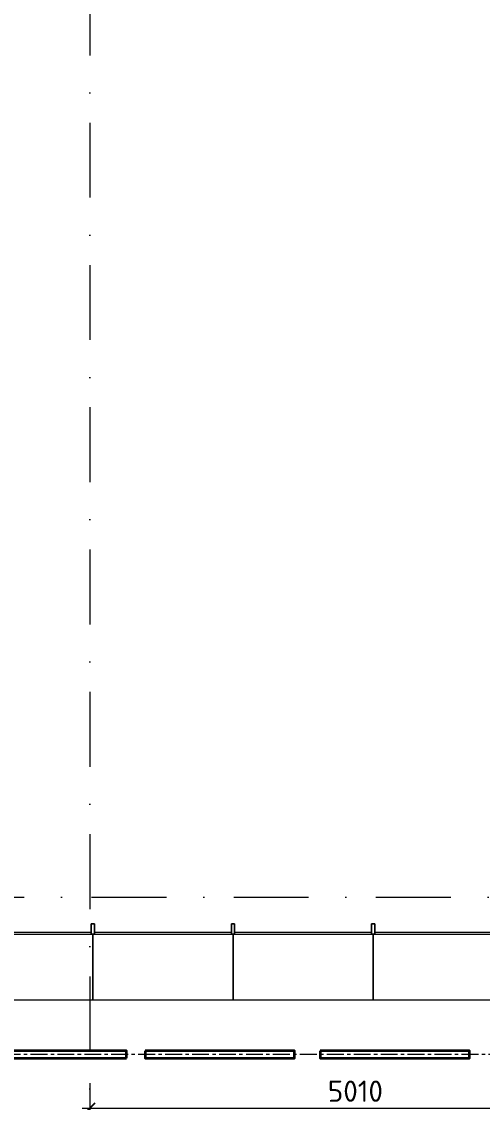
# Model space of a CAD drawing. Header units: millimetres. Extents: x -164867 to 807677, y -316775 to 513985.
# Drawn here: x 289896 to 294241, y 498529 to 508713 of the extents above; entities that cross this region are included whole.
import ezdxf

# ---------------------------------------------------------------- set-up
doc = ezdxf.new("R2010")
doc.units = ezdxf.units.MM
for name, pattern in [('CENTER', [50.8, 31.75, -6.35, 6.35, -6.35]), ('CENTER2', [28.575, 19.05, -3.175, 3.175, -3.175]), ('А_Штрихпунктирная', [1340.555525, 705.555534, -352.777767, 0, -282.222223])]:
    doc.linetypes.add(name, pattern=pattern)
doc.layers.get('Defpoints').update_dxf_attribs({"color": 140})
for name, color, linetype, lineweight in [('00_asys', 7, 'CENTER2', 13), ('EL LOTKI', 202, 'Continuous', 18), ('INT_2_Sviesa_SAB_MEDINES LUBOS', 1, 'Continuous', 35), ('MARK oformlienija matmenys', 7, 'Continuous', 5), ('MARK_kasu zona', 7, 'Continuous', 0), ('TECHNO', 7, 'Continuous', 15)]:
    doc.layers.add(name, color=color, linetype=linetype, lineweight=lineweight)
doc.styles.add('ISOCPEUR', font='isocpeur.ttf')
doc.dimstyles.new('SAB_int_100', dxfattribs={"dimtxt": 200, "dimasz": 100, "dimexe": 70, "dimexo": 70, "dimgap": 60, "dimtad": 1, "dimdec": 1, "dimrnd": 5, "dimtxsty": 'ISOCPEUR', "dimblk": 'ARCHTICK', "dimcen": 20, "dimdle": 70, "dimadec": 0, "dimazin": 0, "dimtfac": 1, "dimtdec": 1, "dimtmove": 1, "dimatfit": 2, "dimfxl": 1, "dimtfill": 1, "dimarcsym": 0})

# ---------------------------------------------------------------- blocks, each defined once
blk = doc.blocks.new('1.33m stelazs')
at = {"transparency": 33554669}
for points in [[(15602, 11320), (15602, 11420), (15632, 11420), (15632, 11320), (15602, 11320)], [(16954, 11320), (16954, 11420), (16924, 11420), (16924, 11320), (16954, 11320)], [(15617, 11320), (15617, 10699), (16939, 10699), (16939, 11320), (15617, 11320)], [(16924, 11340), (15632, 11340)]]:
    blk.add_lwpolyline(points, dxfattribs=at)
blk = doc.blocks.new('TECHNOLOGIJA Garmatnaya')
at = {"layer": 'TECHNO', "transparency": 33554687, "xscale": -1}
for p in [(59146, 30830), (60468, 30830), (61790, 30830), (63112, 30830)]:
    blk.add_blockref('1.33m stelazs', p, dxfattribs=at)
blk = doc.blocks.new('L 1406')
at = {"transparency": 33554687}
blk.add_lwpolyline([(1993963, -1660861), (1993893, -1660861), (1993893, -1662267), (1993963, -1662267)], close=True, dxfattribs=at)
blk = doc.blocks.new('L 1686')
at = {"transparency": 33554687}
blk.add_lwpolyline([(1994128, -1660861), (1994198, -1660861), (1994198, -1662547), (1994128, -1662547)], close=True, dxfattribs=at)
blk = doc.blocks.new('SVIESTUVAI Garmatnaya')
at = {"layer": 'INT_2_Sviesa_SAB_MEDINES LUBOS', "transparency": 33554687, "xscale": -1, "rotation": 270}
blk.add_blockref('L 1686', (1704707, -1953145), dxfattribs=at)
at = {"layer": 'INT_2_Sviesa_SAB_MEDINES LUBOS', "transparency": 33554687, "rotation": 90}
for p in [(-1616837, -1952911), (-1615187, -1952911)]:
    blk.add_blockref('L 1406', p, dxfattribs=at)
blk = doc.blocks.new('_ArchTick')
at = {"color": 0, "linetype": 'ByBlock', "const_width": 0.15}
blk.add_lwpolyline([(-0.5, -0.5), (0.5, 0.5)], dxfattribs=at)
blk = doc.blocks.new('*D364')
at = {"layer": 'Defpoints', "color": 0, "transparency": 16777216}
for p in [(48510, 41313), (43500, 40819), (48510, 40512)]:
    blk.add_point(p, dxfattribs=at)
at = {"layer": 'MARK oformlienija matmenys', "color": 0, "lineweight": -2, "transparency": 16777216}
for p, q in [((48510, 41243), (48510, 40442)), ((43500, 40749), (43500, 40442)), ((43430, 40512), (48580, 40512))]:
    blk.add_line(p, q, dxfattribs=at)
at = {"layer": 'MARK oformlienija matmenys', "color": 0, "lineweight": -2, "transparency": 16777216, "xscale": 100, "yscale": 100, "zscale": 100, "rotation": 180}
blk.add_blockref('_ArchTick', (43500, 40512), dxfattribs=at)
at = {"layer": 'MARK oformlienija matmenys', "color": 0, "lineweight": -2, "transparency": 16777216, "xscale": 100, "yscale": 100, "zscale": 100}
blk.add_blockref('_ArchTick', (48510, 40512), dxfattribs=at)
at = {"layer": 'MARK oformlienija matmenys', "color": 0, "transparency": 16777216, "insert": (46005, 40672), "char_height": 200, "attachment_point": 5, "style": 'ISOCPEUR', "bg_fill": 3, "box_fill_scale": 1.1, "bg_fill_color": 256, "bg_fill_true_color": 13158600, "bg_fill_transparency": 0}
blk.add_mtext('5010', dxfattribs=at)
blk = doc.blocks.new('OSI Garmatnaya')
at = {"layer": '00_asys', "linetype": 'А_Штрихпунктирная', "transparency": 33554687}
for points in [[(43500, 55159.77), (43500, -4664.1)], [(-6087.31, 42500), (59815.7, 42500)]]:
    blk.add_lwpolyline(points, dxfattribs=at)
blk = doc.blocks.new('EL LOTKI Garmatnaya')
at = {"layer": 'EL LOTKI', "linetype": 'CENTER', "ltscale": 5, "transparency": 33554687}
blk.add_lwpolyline([(52752.5, 41017.5), (40465, 41017.5)], dxfattribs=at)
blk = doc.blocks.new('MARK KASOS Garmatnaya')
at = {"layer": 'MARK oformlienija matmenys', "transparency": 33554687}
dim = blk.add_linear_dim(base=(48510, 40512.24), p1=(43500, 40818.73), p2=(48510, 41312.5), dimstyle='SAB_int_100', dxfattribs=at)
dim.commit()
dim.dimension.update_dxf_attribs({"geometry": '*D364', "text_midpoint": (46005, 40672.24)})

msp = doc.modelspace()

# ---------------------------------------------------------------- block references
at = {"layer": 'INT_2_Sviesa_SAB_MEDINES LUBOS', "transparency": 33554687}
msp.add_blockref('SVIESTUVAI Garmatnaya', (247038.21, 457962.73), dxfattribs=at)
at = {"layer": 'TECHNO', "transparency": 33554687}
msp.add_blockref('TECHNOLOGIJA Garmatnaya', (247038.21, 457962.73), dxfattribs=at)

# ---------------------------------------------------------------- next in the draw order: block references
at = {"layer": 'MARK_kasu zona', "transparency": 33554687}
msp.add_blockref('MARK KASOS Garmatnaya', (247038.21, 457962.73), dxfattribs=at)

# ---------------------------------------------------------------- next in the draw order: block references
at = {"layer": '00_asys', "linetype": 'CENTER2', "lineweight": 25, "ltscale": 200, "transparency": 33554687}
msp.add_blockref('OSI Garmatnaya', (247038.21, 457962.73), dxfattribs=at)

# ---------------------------------------------------------------- next in the draw order: block references
at = {"layer": 'EL LOTKI', "transparency": 33554687}
msp.add_blockref('EL LOTKI Garmatnaya', (247038.21, 457962.73), dxfattribs=at)

doc.saveas('drawing.dxf')
